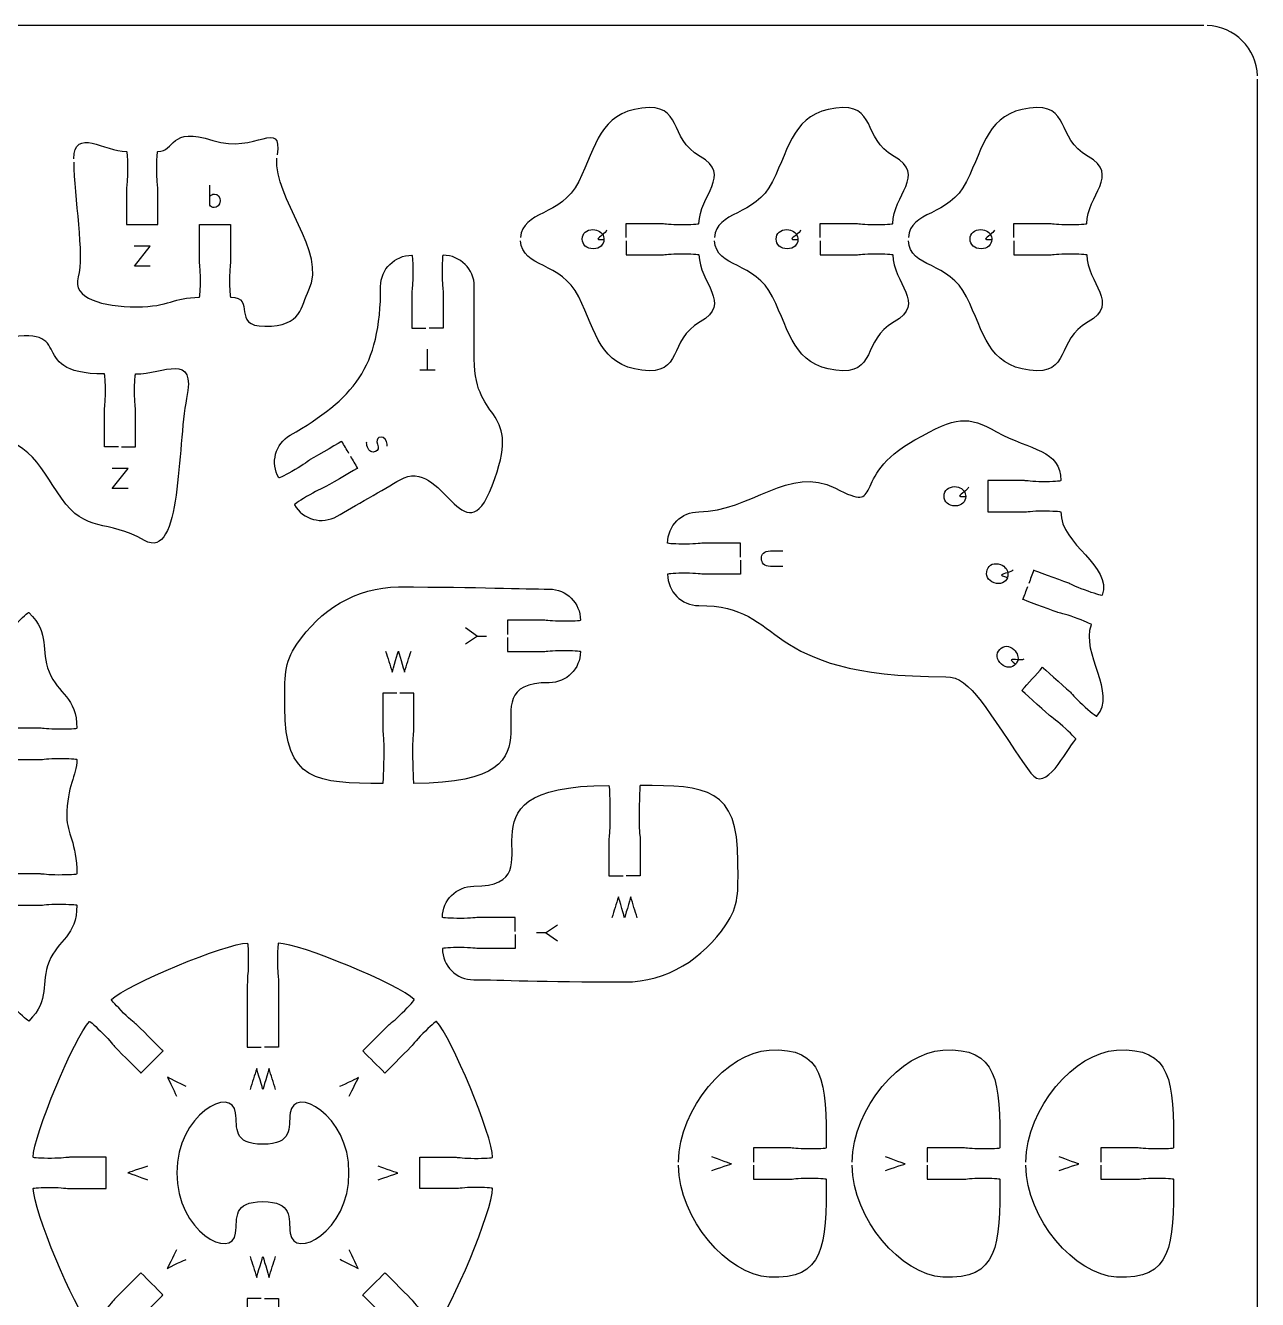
# Model space of a CAD drawing. Extents: x 0 to 300, y 0 to 300.
# Drawn here: x 181.6 to 300, y 177.7 to 300.1 of the extents above; entities that cross this region are included whole.
import ezdxf

# ---------------------------------------------------------------- set-up
doc = ezdxf.new("R2010")
doc.units = 0
doc.header["$MEASUREMENT"] = 0
doc.layers.add('DEFAULT', color=7, linetype='CONTINUOUS')

msp = doc.modelspace()

# ---------------------------------------------------------------- linework, layer by layer
at = {"layer": 'DEFAULT', "color": 1}
for points in [[(294.85, 300.1), (5.15, 300.1)], [(300, 5.25), (300, 294.95)]]:
    msp.add_lwpolyline(points, dxfattribs=at)
at = {"layer": 'DEFAULT', "color": 250}
for points in [[(193.58, 276.98), (192.06, 276.98), (193.58, 278.89), (192.04, 278.89)], [(220.23, 266.97), (220.23, 268.99)], [(220.98, 266.97), (219.48, 266.97)], [(191.45, 255.61), (189.93, 255.61), (191.45, 257.51), (189.92, 257.51)], [(223.88, 242.23), (225.04, 241.42), (225.9, 241.42)], [(225.04, 241.42), (223.88, 240.65)], [(231.56, 212.9), (232.72, 213.68)], [(232.72, 212.1), (231.56, 212.9), (230.7, 212.9)]]:
    msp.add_lwpolyline(points, dxfattribs=at)
at = {"layer": 'DEFAULT', "color": 1}
msp.add_open_spline([(300, 295.25), (299.92, 297.88), (297.78, 300.02), (295.15, 300.1)], degree=3, dxfattribs=at)
for points, knots in [([(239.32, 279.71), (239.32, 280.16), (239.32, 280.61), (239.32, 281.06), (240.49, 281.06), (241.65, 281.06), (242.82, 281.06), (243, 281.06), (243.6, 280.96), (244.57, 280.96), (245.54, 280.96), (246.32, 281.01), (246.32, 281.06), (246.32, 283.75), (249.59, 285.77), (246.44, 287.51), (243.29, 289.25), (244.86, 292.66), (240.83, 292.16), (236.8, 291.66), (236.48, 288.59), (234.76, 285.1), (233.07, 281.68), (229.32, 282.34), (229.18, 279.71)], [0, 0, 0, 0, 3.83, 3.83, 3.83, 13.75, 13.75, 13.75, 14.75, 14.75, 14.75, 15.75, 15.75, 15.75, 16.75, 16.75, 16.75, 17.75, 17.75, 17.75, 18.75, 18.75, 18.75, 19.75, 19.75, 19.75, 19.75]), ([(257.96, 279.71), (257.96, 280.16), (257.96, 280.61), (257.96, 281.06), (259.12, 281.06), (260.29, 281.06), (261.46, 281.06), (261.63, 281.06), (262.24, 280.96), (263.2, 280.96), (264.17, 280.96), (264.95, 281.01), (264.95, 281.06), (264.95, 283.75), (268.23, 285.77), (265.07, 287.51), (261.92, 289.25), (263.5, 292.66), (259.46, 292.16), (255.43, 291.66), (255.11, 288.59), (253.39, 285.1), (251.7, 281.68), (247.95, 282.34), (247.82, 279.71)], [0, 0, 0, 0, 3.83, 3.83, 3.83, 13.75, 13.75, 13.75, 14.75, 14.75, 14.75, 15.75, 15.75, 15.75, 16.75, 16.75, 16.75, 17.75, 17.75, 17.75, 18.75, 18.75, 18.75, 19.75, 19.75, 19.75, 19.75]), ([(276.59, 279.71), (276.59, 280.16), (276.59, 280.61), (276.59, 281.06), (277.76, 281.06), (278.93, 281.06), (280.09, 281.06), (280.27, 281.06), (280.88, 280.96), (281.84, 280.96), (282.81, 280.96), (283.59, 281.01), (283.59, 281.06), (283.59, 283.75), (286.87, 285.77), (283.71, 287.51), (280.56, 289.25), (282.13, 292.66), (278.1, 292.16), (274.07, 291.66), (273.75, 288.59), (272.03, 285.1), (270.34, 281.68), (266.59, 282.34), (266.45, 279.71)], [0, 0, 0, 0, 3.83, 3.83, 3.83, 13.75, 13.75, 13.75, 14.75, 14.75, 14.75, 15.75, 15.75, 15.75, 16.75, 16.75, 16.75, 17.75, 17.75, 17.75, 18.75, 18.75, 18.75, 19.75, 19.75, 19.75, 19.75]), ([(186.23, 287.28), (186.31, 290.35), (189.17, 287.98), (191.31, 287.98), (191.36, 287.98), (191.41, 287.19), (191.41, 286.23), (191.41, 285.26), (191.31, 284.65), (191.31, 284.48), (191.31, 283.31), (191.31, 282.14), (191.31, 280.98), (192.31, 280.98), (193.31, 280.98), (194.31, 280.98), (194.31, 282.14), (194.31, 283.31), (194.31, 284.48), (194.31, 284.65), (194.21, 285.26), (194.21, 286.23), (194.21, 287.19), (194.25, 287.98), (194.31, 287.98), (196.01, 287.98), (195.38, 290.43), (199.61, 289.06), (203.79, 287.71), (206.21, 291.27), (205.8, 287.66)], [0, 0, 0, 0, 1, 1, 1, 2, 2, 2, 3, 3, 3, 12.92, 12.92, 12.92, 21.42, 21.42, 21.42, 31.34, 31.34, 31.34, 32.34, 32.34, 32.34, 33.34, 33.34, 33.34, 34.34, 34.34, 34.34, 35.34, 35.34, 35.34, 35.34]), ([(186.23, 286.98), (186.26, 283.66), (187.27, 277.95), (186.66, 275.93), (186.04, 273.87), (189.03, 273.06), (192.27, 273.06), (195.51, 273.06), (195.75, 273.98), (198.31, 273.98), (198.36, 273.98), (198.41, 274.76), (198.41, 275.73), (198.41, 276.7), (198.31, 277.3), (198.31, 277.48), (198.31, 278.64), (198.31, 279.81), (198.31, 280.98), (199.31, 280.98), (200.31, 280.98), (201.31, 280.98), (201.31, 279.81), (201.31, 278.64), (201.31, 277.48), (201.31, 277.3), (201.21, 276.7), (201.21, 275.73), (201.21, 274.76), (201.25, 273.98), (201.31, 273.98), (203.8, 273.98), (201.31, 271.19), (204.59, 271.19), (208.21, 271.19), (208.04, 273.09), (208.83, 274.68), (210.65, 278.3), (205.42, 283.51), (205.76, 287.36)], [0, 0, 0, 0, 1, 1, 1, 2, 2, 2, 3, 3, 3, 4, 4, 4, 5, 5, 5, 14.92, 14.92, 14.92, 23.43, 23.43, 23.43, 33.35, 33.35, 33.35, 34.35, 34.35, 34.35, 35.35, 35.35, 35.35, 36.35, 36.35, 36.35, 37.35, 37.35, 37.35, 38.35, 38.35, 38.35, 38.35]), ([(239.32, 279.41), (239.32, 278.96), (239.32, 278.51), (239.32, 278.06), (240.49, 278.06), (241.65, 278.06), (242.82, 278.06), (243, 278.06), (243.6, 278.16), (244.57, 278.16), (245.54, 278.16), (246.32, 278.12), (246.32, 278.06), (246.32, 275.37), (249.59, 273.36), (246.44, 271.62), (243.29, 269.87), (244.86, 266.47), (240.83, 266.97), (236.8, 267.47), (236.48, 270.54), (234.76, 274.02), (233.07, 277.45), (229.32, 276.79), (229.18, 279.41)], [0, 0, 0, 0, 3.82, 3.82, 3.82, 13.74, 13.74, 13.74, 14.74, 14.74, 14.74, 15.74, 15.74, 15.74, 16.74, 16.74, 16.74, 17.74, 17.74, 17.74, 18.74, 18.74, 18.74, 19.74, 19.74, 19.74, 19.74]), ([(257.96, 279.41), (257.96, 278.96), (257.96, 278.51), (257.96, 278.06), (259.12, 278.06), (260.29, 278.06), (261.46, 278.06), (261.63, 278.06), (262.24, 278.16), (263.2, 278.16), (264.17, 278.16), (264.95, 278.12), (264.95, 278.06), (264.95, 275.37), (268.23, 273.36), (265.07, 271.62), (261.92, 269.87), (263.5, 266.47), (259.46, 266.97), (255.43, 267.47), (255.11, 270.54), (253.39, 274.02), (251.7, 277.45), (247.95, 276.79), (247.82, 279.41)], [0, 0, 0, 0, 3.82, 3.82, 3.82, 13.74, 13.74, 13.74, 14.74, 14.74, 14.74, 15.74, 15.74, 15.74, 16.74, 16.74, 16.74, 17.74, 17.74, 17.74, 18.74, 18.74, 18.74, 19.74, 19.74, 19.74, 19.74]), ([(276.59, 279.41), (276.59, 278.96), (276.59, 278.51), (276.59, 278.06), (277.76, 278.06), (278.93, 278.06), (280.09, 278.06), (280.27, 278.06), (280.88, 278.16), (281.84, 278.16), (282.81, 278.16), (283.59, 278.12), (283.59, 278.06), (283.59, 275.37), (286.87, 273.36), (283.71, 271.62), (280.56, 269.87), (282.13, 266.47), (278.1, 266.97), (274.07, 267.47), (273.75, 270.54), (272.03, 274.02), (270.34, 277.45), (266.59, 276.79), (266.45, 279.41)], [0, 0, 0, 0, 3.82, 3.82, 3.82, 13.74, 13.74, 13.74, 14.74, 14.74, 14.74, 15.74, 15.74, 15.74, 16.74, 16.74, 16.74, 17.74, 17.74, 17.74, 18.74, 18.74, 18.74, 19.74, 19.74, 19.74, 19.74]), ([(212.68, 258.97), (212.45, 259.35), (212.22, 259.74), (212, 260.13), (212, 260.13), (209.73, 258.82), (208.97, 258.38), (208.82, 258.3), (208.34, 257.9), (207.5, 257.42), (206.67, 256.94), (205.97, 256.58), (205.94, 256.63), (205.11, 258.07), (205.6, 259.9), (207.04, 260.73), (213.1, 264.23), (215.73, 267.12), (215.73, 275.02), (215.73, 276.68), (217.07, 278.02), (218.73, 278.02), (218.78, 278.02), (218.83, 277.24), (218.83, 276.27), (218.83, 275.31), (218.73, 274.7), (218.73, 274.52), (218.73, 273.36), (218.73, 272.19), (218.73, 271.02), (219.18, 271.02), (219.63, 271.02), (220.08, 271.02)], [0, 0, 0, 0, 3.826552, 3.826552, 3.826552, 4.826552, 4.826552, 4.826552, 5.826552, 5.826552, 5.826552, 6.826552, 6.826552, 6.826552, 7.826552, 7.826552, 7.826552, 8.826552, 8.826552, 8.826552, 9.826552, 9.826552, 9.826552, 10.826552, 10.826552, 10.826552, 11.826552, 11.826552, 11.826552, 21.746552, 21.746552, 21.746552, 25.576552, 25.576552, 25.576552, 25.576552]), ([(212.82, 258.71), (213.05, 258.32), (213.28, 257.93), (213.5, 257.54), (213.5, 257.54), (211.23, 256.22), (210.47, 255.79), (210.32, 255.7), (209.74, 255.48), (208.91, 255), (208.07, 254.51), (207.41, 254.08), (207.44, 254.03), (208.27, 252.6), (210.1, 252.11), (211.54, 252.94), (213.06, 253.81), (216.09, 255.56), (217.6, 256.44), (221.73, 258.83), (223.71, 248.76), (226.45, 255.86), (229.46, 263.64), (224.73, 261.64), (224.73, 268.02), (224.73, 270.36), (224.73, 272.69), (224.73, 275.02), (224.73, 276.68), (223.38, 278.02), (221.73, 278.02), (221.67, 278.02), (221.63, 277.24), (221.63, 276.27), (221.63, 275.31), (221.73, 274.7), (221.73, 274.52), (221.73, 273.36), (221.73, 272.19), (221.73, 271.02), (221.28, 271.02), (220.83, 271.02), (220.38, 271.02)], [0, 0, 0, 0, 3.835205, 3.835205, 3.835205, 4.835205, 4.835205, 4.835205, 5.835205, 5.835205, 5.835205, 6.835205, 6.835205, 6.835205, 7.835205, 7.835205, 7.835205, 8.835205, 8.835205, 8.835205, 9.835205, 9.835205, 9.835205, 10.835205, 10.835205, 10.835205, 30.685205, 30.685205, 30.685205, 31.685205, 31.685205, 31.685205, 32.685205, 32.685205, 32.685205, 33.685205, 33.685205, 33.685205, 43.605205, 43.605205, 43.605205, 47.425205, 47.425205, 47.425205, 47.425205]), ([(190.53, 259.6), (190.08, 259.6), (189.63, 259.6), (189.18, 259.6), (189.18, 260.77), (189.18, 261.94), (189.18, 263.11), (189.18, 263.28), (189.28, 263.89), (189.28, 264.86), (189.28, 265.82), (189.24, 266.61), (189.18, 266.61), (180.96, 266.61), (187.4, 271.95), (178.19, 269.75), (173.07, 268.53), (170.45, 270.91), (170.45, 266.61), (170.45, 266.55), (171.23, 266.5), (172.19, 266.5), (173.16, 266.5), (173.77, 266.61), (173.94, 266.61), (175.11, 266.61), (176.28, 266.61), (177.44, 266.61), (177.44, 266.16), (177.44, 265.71), (177.44, 265.25)], [0, 0, 0, 0, 3.83, 3.83, 3.83, 13.76, 13.76, 13.76, 14.76, 14.76, 14.76, 15.76, 15.76, 15.76, 16.76, 16.76, 16.76, 17.76, 17.76, 17.76, 18.76, 18.76, 18.76, 19.76, 19.76, 19.76, 29.68, 29.68, 29.68, 33.51, 33.51, 33.51, 33.51]), ([(190.83, 259.6), (191.28, 259.6), (191.73, 259.6), (192.18, 259.6), (192.18, 260.77), (192.18, 261.94), (192.18, 263.1), (192.18, 263.28), (192.08, 263.89), (192.08, 264.86), (192.08, 265.82), (192.13, 266.61), (192.18, 266.61), (194.86, 266.61), (198.02, 268.79), (197.08, 264.25), (196.15, 259.7), (196.65, 248.56), (193.04, 250.61), (189.42, 252.67), (187.36, 251.3), (185.05, 254.66), (182.75, 258.02), (181.57, 261.07), (176.53, 260.41), (171.48, 259.76), (170.45, 260.7), (170.45, 263.6), (170.45, 263.66), (171.23, 263.71), (172.19, 263.71), (173.16, 263.71), (173.77, 263.6), (173.94, 263.6), (175.11, 263.6), (176.28, 263.6), (177.44, 263.6), (177.44, 264.05), (177.44, 264.5), (177.44, 264.96)], [0, 0, 0, 0, 3.82, 3.82, 3.82, 13.74, 13.74, 13.74, 14.74, 14.74, 14.74, 15.74, 15.74, 15.74, 16.74, 16.74, 16.74, 17.74, 17.74, 17.74, 18.74, 18.74, 18.74, 19.74, 19.74, 19.74, 20.74, 20.74, 20.74, 21.74, 21.74, 21.74, 22.74, 22.74, 22.74, 32.66, 32.66, 32.66, 36.49, 36.49, 36.49, 36.49]), ([(250.31, 249.01), (250.31, 249.46), (250.31, 249.91), (250.31, 250.36), (249.15, 250.36), (247.98, 250.36), (246.81, 250.36), (246.64, 250.36), (246.03, 250.26), (245.06, 250.26), (244.1, 250.26), (243.31, 250.3), (243.31, 250.36), (243.31, 252.02), (244.65, 253.36), (246.31, 253.36), (251.22, 253.36), (255.05, 257.92), (259.44, 255.63), (264.33, 253.08), (260.62, 256.65), (267.06, 260.27), (271.14, 262.57), (272.1, 262.6), (274.92, 261.05), (278.22, 259.24), (281.09, 259.36), (281.09, 256.36), (281.09, 256.3), (280.31, 256.25), (279.34, 256.25), (278.37, 256.25), (277.76, 256.36), (277.59, 256.36), (276.42, 256.36), (275.26, 256.36), (274.09, 256.36), (274.09, 255.36), (274.09, 254.36), (274.09, 253.35), (275.26, 253.35), (276.42, 253.35), (277.59, 253.35), (277.76, 253.35), (278.37, 253.46), (279.34, 253.46), (280.31, 253.46), (281.09, 253.41), (281.09, 253.35), (281.09, 250.19), (286.09, 248.16), (285.06, 245.34), (285.04, 245.29), (284.29, 245.52), (283.38, 245.85), (282.48, 246.18), (281.94, 246.48), (281.77, 246.54), (280.95, 246.84), (278.48, 247.74), (278.48, 247.74), (278.33, 247.32), (278.17, 246.9), (278.02, 246.48)], [0, 0, 0, 0, 3.82, 3.82, 3.82, 13.74, 13.74, 13.74, 14.74, 14.74, 14.74, 15.74, 15.74, 15.74, 16.74, 16.74, 16.74, 17.74, 17.74, 17.74, 18.74, 18.74, 18.74, 19.74, 19.74, 19.74, 20.74, 20.74, 20.74, 21.74, 21.74, 21.74, 22.74, 22.74, 22.74, 32.66, 32.66, 32.66, 41.17, 41.17, 41.17, 51.09, 51.09, 51.09, 52.09, 52.09, 52.09, 53.09, 53.09, 53.09, 54.09, 54.09, 54.09, 55.09, 55.09, 55.09, 56.09, 56.09, 56.09, 57.09, 57.09, 57.09, 60.911544, 60.911544, 60.911544, 60.911544]), ([(143.42, 253.32), (143.87, 253.32), (144.32, 253.32), (144.77, 253.32), (144.77, 254.49), (144.77, 255.65), (144.77, 256.82), (144.77, 256.99), (144.67, 257.6), (144.67, 258.57), (144.67, 259.54), (144.71, 260.32), (144.77, 260.32), (146.39, 260.32), (147.23, 259.36), (150.27, 259.36), (151.89, 259.36), (152.73, 260.32), (155.77, 260.32), (155.82, 260.32), (155.87, 259.54), (155.87, 258.57), (155.87, 257.6), (155.77, 256.99), (155.77, 256.82), (155.77, 255.65), (155.77, 254.49), (155.77, 253.32), (156.77, 253.32), (157.77, 253.32), (158.77, 253.32), (158.77, 254.49), (158.77, 255.65), (158.77, 256.82), (158.77, 256.99), (158.67, 257.6), (158.67, 258.57), (158.67, 259.54), (158.71, 260.32), (158.77, 260.32), (161.77, 260.32), (162.04, 258.54), (164.18, 257.66), (166.33, 256.77), (167.78, 257.83), (169.9, 255.71), (169.93, 255.67), (169.42, 255.08), (168.73, 254.4), (168.05, 253.72), (167.55, 253.36), (167.42, 253.24), (166.8, 252.62), (164.95, 250.76), (164.95, 250.76), (165.65, 250.05), (166.36, 249.35), (167.07, 248.64), (167.89, 249.46), (168.72, 250.29), (169.54, 251.11), (169.67, 251.24), (170.03, 251.74), (170.71, 252.42), (171.4, 253.11), (171.98, 253.63), (172.02, 253.59), (173.16, 252.44), (173.08, 251.17), (175.23, 249.02), (176.37, 247.87), (177.65, 247.96), (179.8, 245.81), (179.84, 245.77), (179.32, 245.19), (178.63, 244.5), (177.95, 243.82), (177.45, 243.46), (177.33, 243.33), (176.7, 242.72), (174.85, 240.86), (174.85, 240.86), (175.56, 240.15), (176.26, 239.44), (176.97, 238.74), (177.79, 239.56), (178.62, 240.39), (179.45, 241.21), (179.57, 241.34), (179.93, 241.84), (180.61, 242.52), (181.29, 243.2), (181.88, 243.73), (181.92, 243.69), (184.04, 241.57), (182.98, 240.12), (183.87, 237.97), (184.75, 235.83), (186.53, 235.56), (186.53, 232.56), (186.53, 232.5), (185.75, 232.46), (184.78, 232.46), (183.81, 232.46), (183.2, 232.56), (183.03, 232.56), (181.86, 232.56), (180.7, 232.56), (179.53, 232.56), (179.53, 231.56), (179.53, 230.56), (179.53, 229.56), (180.7, 229.56), (181.86, 229.56), (183.03, 229.56), (183.2, 229.56), (183.81, 229.66), (184.78, 229.66), (185.75, 229.66), (186.53, 229.61), (186.53, 229.56), (186.53, 227.94), (185.57, 227.1), (185.57, 224.06), (185.57, 222.44), (186.53, 221.6), (186.53, 218.56), (186.53, 218.5), (185.75, 218.46), (184.78, 218.46), (183.81, 218.46), (183.2, 218.56), (183.03, 218.56), (181.86, 218.56), (180.7, 218.56), (179.53, 218.56), (179.53, 217.56), (179.53, 216.56), (179.53, 215.56), (180.7, 215.56), (181.86, 215.56), (183.03, 215.56), (183.2, 215.56), (183.81, 215.66), (184.78, 215.66), (185.75, 215.66), (186.53, 215.61), (186.53, 215.56), (186.53, 212.56), (184.75, 212.29), (183.87, 210.14), (182.98, 208), (184.04, 206.55), (181.92, 204.43), (181.88, 204.39), (181.29, 204.91), (180.61, 205.6), (179.93, 206.28), (179.57, 206.78), (179.45, 206.91), (178.82, 207.52), (176.97, 209.38), (176.97, 209.38), (176.65, 209.06), (176.33, 208.74), (176.02, 208.43)], [0, 0, 0, 0, 3.82, 3.82, 3.82, 13.74, 13.74, 13.74, 14.74, 14.74, 14.74, 15.74, 15.74, 15.74, 16.74, 16.74, 16.74, 17.74, 17.74, 17.74, 18.74, 18.74, 18.74, 19.74, 19.74, 19.74, 29.66, 29.66, 29.66, 38.16, 38.16, 38.16, 48.08, 48.08, 48.08, 49.08, 49.08, 49.08, 50.08, 50.08, 50.08, 51.08, 51.08, 51.08, 52.08, 52.08, 52.08, 53.08, 53.08, 53.08, 54.08, 54.08, 54.08, 55.08, 55.08, 55.08, 63.586498, 63.586498, 63.586498, 73.500135, 73.500135, 73.500135, 74.500135, 74.500135, 74.500135, 75.500135, 75.500135, 75.500135, 76.500135, 76.500135, 76.500135, 77.500135, 77.500135, 77.500135, 78.500135, 78.500135, 78.500135, 79.500135, 79.500135, 79.500135, 80.500135, 80.500135, 80.500135, 88.999558, 88.999558, 88.999558, 98.927337, 98.927337, 98.927337, 99.927337, 99.927337, 99.927337, 100.927337, 100.927337, 100.927337, 101.927337, 101.927337, 101.927337, 102.927337, 102.927337, 102.927337, 103.927337, 103.927337, 103.927337, 104.927337, 104.927337, 104.927337, 114.847337, 114.847337, 114.847337, 123.347337, 123.347337, 123.347337, 133.267337, 133.267337, 133.267337, 134.267337, 134.267337, 134.267337, 135.267337, 135.267337, 135.267337, 136.267337, 136.267337, 136.267337, 137.267337, 137.267337, 137.267337, 138.267337, 138.267337, 138.267337, 139.267337, 139.267337, 139.267337, 149.187337, 149.187337, 149.187337, 157.697337, 157.697337, 157.697337, 167.617337, 167.617337, 167.617337, 168.617337, 168.617337, 168.617337, 169.617337, 169.617337, 169.617337, 170.617337, 170.617337, 170.617337, 171.617337, 171.617337, 171.617337, 172.617337, 172.617337, 172.617337, 173.617337, 173.617337, 173.617337, 174.617337, 174.617337, 174.617337, 178.435714, 178.435714, 178.435714, 178.435714]), ([(250.31, 248.71), (250.31, 248.26), (250.31, 247.81), (250.31, 247.36), (249.15, 247.36), (247.98, 247.36), (246.81, 247.36), (246.64, 247.36), (246.03, 247.46), (245.06, 247.46), (244.1, 247.46), (243.31, 247.41), (243.31, 247.36), (243.31, 245.7), (244.65, 244.36), (246.31, 244.36), (254.91, 244.36), (251.7, 237.51), (270.05, 237.51), (272.52, 237.51), (273.86, 234.35), (278.21, 228.26), (279.66, 226.24), (281.53, 230.39), (282.54, 231.5), (282.57, 231.54), (282.02, 232.1), (281.3, 232.75), (280.59, 233.39), (280.07, 233.73), (279.94, 233.85), (279.29, 234.43), (277.34, 236.19), (277.34, 236.19), (278.01, 236.93), (278.68, 237.67), (279.35, 238.42), (279.35, 238.42), (281.3, 236.66), (281.95, 236.08), (282.08, 235.96), (282.46, 235.48), (283.18, 234.83), (283.9, 234.18), (284.51, 233.69), (284.55, 233.73), (286.56, 235.96), (283, 239.71), (284.03, 242.52), (284.05, 242.57), (283.33, 242.88), (282.42, 243.22), (281.51, 243.55), (280.91, 243.66), (280.74, 243.72), (279.92, 244.02), (277.46, 244.93), (277.46, 244.93), (277.61, 245.35), (277.76, 245.77), (277.92, 246.19)], [0, 0, 0, 0, 3.83, 3.83, 3.83, 13.75, 13.75, 13.75, 14.75, 14.75, 14.75, 15.75, 15.75, 15.75, 16.75, 16.75, 16.75, 17.75, 17.75, 17.75, 18.75, 18.75, 18.75, 19.75, 19.75, 19.75, 20.75, 20.75, 20.75, 21.75, 21.75, 21.75, 22.75, 22.75, 22.75, 31.260723, 31.260723, 31.260723, 32.260723, 32.260723, 32.260723, 33.260723, 33.260723, 33.260723, 34.260723, 34.260723, 34.260723, 35.260723, 35.260723, 35.260723, 36.260723, 36.260723, 36.260723, 37.260723, 37.260723, 37.260723, 38.260723, 38.260723, 38.260723, 42.082267, 42.082267, 42.082267, 42.082267]), ([(217.28, 235.93), (216.83, 235.93), (216.38, 235.93), (215.93, 235.93), (215.93, 234.77), (215.93, 233.6), (215.93, 232.43), (215.93, 232.26), (216.03, 231.65), (216.03, 230.68), (216.03, 229.72), (215.98, 227.26), (215.93, 227.26), (209.57, 227.26), (206.52, 227.46), (206.52, 234.56), (206.52, 237.56), (206.4, 238.76), (207.69, 240.65), (209.88, 243.88), (213.31, 246.14), (217.44, 246.14), (225.44, 246.14), (229.34, 245.94), (231.93, 245.94), (233.59, 245.94), (234.93, 244.6), (234.93, 242.94), (234.93, 242.88), (234.15, 242.84), (233.18, 242.84), (232.21, 242.84), (231.6, 242.94), (231.43, 242.94), (230.26, 242.94), (229.1, 242.94), (227.93, 242.94), (227.93, 242.49), (227.93, 242.03), (227.93, 241.58)], [0, 0, 0, 0, 3.83, 3.83, 3.83, 13.75, 13.75, 13.75, 14.75, 14.75, 14.75, 15.75, 15.75, 15.75, 16.75, 16.75, 16.75, 17.75, 17.75, 17.75, 18.75, 18.75, 18.75, 19.75, 19.75, 19.75, 20.75, 20.75, 20.75, 21.75, 21.75, 21.75, 22.75, 22.75, 22.75, 32.67, 32.67, 32.67, 36.5, 36.5, 36.5, 36.5]), ([(227.93, 241.28), (227.93, 240.84), (227.93, 240.39), (227.93, 239.94), (229.1, 239.94), (230.26, 239.94), (231.43, 239.94), (231.6, 239.94), (232.21, 240.04), (233.18, 240.04), (234.15, 240.04), (234.93, 239.99), (234.93, 239.94), (234.93, 238.28), (233.59, 236.94), (231.93, 236.94), (223.08, 236.94), (235.28, 227.26), (218.93, 227.26), (218.87, 227.34), (218.83, 229.73), (218.83, 230.68), (218.83, 231.65), (218.93, 232.26), (218.93, 232.43), (218.93, 233.6), (218.93, 234.77), (218.93, 235.93), (218.48, 235.93), (218.03, 235.93), (217.58, 235.93)], [0, 0, 0, 0, 3.82, 3.82, 3.82, 13.74, 13.74, 13.74, 14.74, 14.74, 14.74, 15.74, 15.74, 15.74, 16.74, 16.74, 16.74, 17.74, 17.74, 17.74, 18.74, 18.74, 18.74, 19.74, 19.74, 19.74, 29.66, 29.66, 29.66, 33.48, 33.48, 33.48, 33.48]), ([(228.67, 213.03), (228.67, 213.49), (228.67, 213.94), (228.67, 214.39), (227.5, 214.39), (226.33, 214.39), (225.17, 214.39), (225, 214.39), (224.39, 214.29), (223.42, 214.29), (222.45, 214.29), (221.67, 214.33), (221.67, 214.39), (221.67, 216.04), (223.01, 217.38), (224.67, 217.38), (233.52, 217.38), (221.32, 227.06), (237.67, 227.06), (237.73, 226.99), (237.77, 224.59), (237.77, 223.64), (237.77, 222.67), (237.67, 222.07), (237.67, 221.89), (237.67, 220.72), (237.67, 219.56), (237.67, 218.39), (238.12, 218.39), (238.57, 218.39), (239.02, 218.39)], [0, 0, 0, 0, 3.83, 3.83, 3.83, 13.75, 13.75, 13.75, 14.75, 14.75, 14.75, 15.75, 15.75, 15.75, 16.75, 16.75, 16.75, 17.75, 17.75, 17.75, 18.75, 18.75, 18.75, 19.75, 19.75, 19.75, 29.67, 29.67, 29.67, 33.49, 33.49, 33.49, 33.49]), ([(228.67, 212.73), (228.67, 212.29), (228.67, 211.84), (228.67, 211.39), (227.5, 211.39), (226.33, 211.39), (225.17, 211.39), (225, 211.39), (224.39, 211.49), (223.42, 211.49), (222.45, 211.49), (221.67, 211.44), (221.67, 211.39), (221.67, 209.73), (223.01, 208.39), (224.67, 208.39), (227.26, 208.39), (231.15, 208.18), (239.16, 208.18), (243.29, 208.18), (246.72, 210.45), (248.91, 213.67), (250.19, 215.56), (250.07, 216.76), (250.07, 219.77), (250.07, 226.86), (247.03, 227.06), (240.67, 227.06), (240.62, 227.06), (240.57, 224.61), (240.57, 223.64), (240.57, 222.67), (240.67, 222.07), (240.67, 221.89), (240.67, 220.72), (240.67, 219.56), (240.67, 218.39), (240.22, 218.39), (239.77, 218.39), (239.32, 218.39)], [0, 0, 0, 0, 3.82, 3.82, 3.82, 13.74, 13.74, 13.74, 14.74, 14.74, 14.74, 15.74, 15.74, 15.74, 16.74, 16.74, 16.74, 17.74, 17.74, 17.74, 18.74, 18.74, 18.74, 19.74, 19.74, 19.74, 20.74, 20.74, 20.74, 21.74, 21.74, 21.74, 22.74, 22.74, 22.74, 32.66, 32.66, 32.66, 36.49, 36.49, 36.49, 36.49]), ([(204.26, 177.75), (203.81, 177.75), (203.36, 177.75), (202.91, 177.75), (202.91, 175.58), (202.91, 173.42), (202.91, 171.25), (202.91, 171.08), (203.01, 170.47), (203.01, 169.5), (203.01, 168.53), (202.97, 167.75), (202.92, 167.75), (200.92, 167.75), (191.28, 171.74), (189.86, 173.16), (189.82, 173.2), (190.35, 173.78), (191.03, 174.46), (191.72, 175.15), (192.21, 175.51), (192.34, 175.63), (192.96, 176.25), (194.81, 178.11), (194.81, 178.11), (194.11, 178.81), (193.4, 179.52), (192.69, 180.23), (192.69, 180.23), (190.84, 178.37), (190.22, 177.76), (190.09, 177.63), (189.73, 177.13), (189.05, 176.45), (188.37, 175.76), (187.78, 175.24), (187.74, 175.28), (186.33, 176.69), (182.34, 186.33), (182.34, 188.33), (182.34, 188.39), (183.12, 188.43), (184.08, 188.43), (185.05, 188.43), (185.66, 188.33), (185.84, 188.33), (186.71, 188.33), (189.34, 188.33), (189.34, 188.33), (189.34, 189.33), (189.34, 190.33), (189.34, 191.33), (189.34, 191.33), (186.71, 191.33), (185.84, 191.33), (185.66, 191.33), (185.05, 191.23), (184.09, 191.23), (183.12, 191.23), (182.33, 191.27), (182.33, 191.33), (182.33, 193.33), (186.33, 202.97), (187.74, 204.38), (187.78, 204.42), (188.37, 203.9), (189.05, 203.21), (189.74, 202.53), (190.09, 202.03), (190.22, 201.91), (190.84, 201.28), (192.69, 199.43), (192.69, 199.43), (193.4, 200.14), (194.11, 200.84), (194.82, 201.55), (194.82, 201.55), (192.96, 203.41), (192.34, 204.03), (192.21, 204.15), (191.72, 204.51), (191.03, 205.19), (190.35, 205.88), (189.82, 206.46), (189.86, 206.5), (191.28, 207.92), (200.92, 211.91), (202.92, 211.91), (202.97, 211.91), (203.01, 211.13), (203.01, 210.16), (203.01, 209.19), (202.92, 208.58), (202.92, 208.41), (202.91, 207.53), (202.91, 201.9), (202.91, 201.9), (203.36, 201.9), (203.81, 201.9), (204.26, 201.9)], [0, 0, 0, 0, 3.83, 3.83, 3.83, 22.25, 22.25, 22.25, 23.25, 23.25, 23.25, 24.25, 24.25, 24.25, 25.25, 25.25, 25.25, 26.25, 26.25, 26.25, 27.25, 27.25, 27.25, 28.25, 28.25, 28.25, 36.742355, 36.742355, 36.742355, 37.742355, 37.742355, 37.742355, 38.742355, 38.742355, 38.742355, 39.742355, 39.742355, 39.742355, 40.742355, 40.742355, 40.742355, 41.742355, 41.742355, 41.742355, 42.742355, 42.742355, 42.742355, 43.742355, 43.742355, 43.742355, 52.252355, 52.252355, 52.252355, 53.252355, 53.252355, 53.252355, 54.252355, 54.252355, 54.252355, 55.252355, 55.252355, 55.252355, 56.252355, 56.252355, 56.252355, 57.252355, 57.252355, 57.252355, 58.252355, 58.252355, 58.252355, 59.252355, 59.252355, 59.252355, 67.758853, 67.758853, 67.758853, 68.758853, 68.758853, 68.758853, 69.758853, 69.758853, 69.758853, 70.758853, 70.758853, 70.758853, 71.758853, 71.758853, 71.758853, 72.758853, 72.758853, 72.758853, 73.758853, 73.758853, 73.758853, 74.758853, 74.758853, 74.758853, 78.588853, 78.588853, 78.588853, 78.588853]), ([(204.56, 177.75), (205.01, 177.75), (205.46, 177.75), (205.91, 177.75), (205.91, 175.59), (205.91, 173.42), (205.91, 171.25), (205.91, 171.08), (205.82, 170.47), (205.81, 169.5), (205.81, 168.54), (205.86, 167.75), (205.91, 167.75), (207.91, 167.75), (217.55, 171.74), (218.96, 173.16), (219, 173.2), (218.48, 173.78), (217.8, 174.47), (217.12, 175.15), (216.61, 175.51), (216.49, 175.63), (215.87, 176.25), (214.01, 178.11), (214.01, 178.11), (214.72, 178.82), (215.43, 179.52), (216.14, 180.23), (216.14, 180.23), (217.99, 178.37), (218.61, 177.75), (218.73, 177.63), (219.09, 177.13), (219.78, 176.45), (220.46, 175.76), (221.05, 175.24), (221.08, 175.28), (222.5, 176.69), (226.49, 186.33), (226.49, 188.33), (226.49, 188.39), (225.71, 188.43), (224.74, 188.43), (223.78, 188.43), (223.17, 188.33), (222.99, 188.33), (221.82, 188.33), (220.66, 188.33), (219.49, 188.33), (219.49, 189.33), (219.49, 190.33), (219.49, 191.33), (219.49, 191.33), (222.11, 191.33), (222.99, 191.33), (223.17, 191.33), (223.77, 191.23), (224.74, 191.23), (225.71, 191.23), (226.49, 191.27), (226.49, 191.33), (226.49, 193.33), (222.5, 202.97), (221.09, 204.38), (221.05, 204.42), (220.46, 203.9), (219.78, 203.22), (219.09, 202.53), (218.73, 202.03), (218.61, 201.91), (217.99, 201.29), (216.14, 199.43), (216.14, 199.43), (215.43, 200.14), (214.72, 200.84), (214.01, 201.55), (214.01, 201.55), (215.87, 203.41), (216.49, 204.03), (216.61, 204.15), (217.12, 204.51), (217.8, 205.2), (218.48, 205.88), (219, 206.46), (218.96, 206.5), (217.55, 207.92), (207.91, 211.9), (205.91, 211.9), (205.86, 211.9), (205.81, 211.13), (205.81, 210.16), (205.81, 209.19), (205.91, 208.58), (205.91, 208.41), (205.91, 207.53), (205.91, 201.9), (205.91, 201.9), (205.46, 201.9), (205.01, 201.9), (204.56, 201.9)], [0, 0, 0, 0, 3.83, 3.83, 3.83, 22.26, 22.26, 22.26, 23.26, 23.26, 23.26, 24.26, 24.26, 24.26, 25.26, 25.26, 25.26, 26.26, 26.26, 26.26, 27.26, 27.26, 27.26, 28.26, 28.26, 28.26, 36.766498, 36.766498, 36.766498, 37.766498, 37.766498, 37.766498, 38.766498, 38.766498, 38.766498, 39.766498, 39.766498, 39.766498, 40.766498, 40.766498, 40.766498, 41.766498, 41.766498, 41.766498, 42.766498, 42.766498, 42.766498, 52.696498, 52.696498, 52.696498, 61.196503, 61.196503, 61.196503, 62.196503, 62.196503, 62.196503, 63.196503, 63.196503, 63.196503, 64.196503, 64.196503, 64.196503, 65.196503, 65.196503, 65.196503, 66.196503, 66.196503, 66.196503, 67.196503, 67.196503, 67.196503, 68.196503, 68.196503, 68.196503, 76.703001, 76.703001, 76.703001, 77.703001, 77.703001, 77.703001, 78.703001, 78.703001, 78.703001, 79.703001, 79.703001, 79.703001, 80.703001, 80.703001, 80.703001, 81.703001, 81.703001, 81.703001, 82.703001, 82.703001, 82.703001, 83.703001, 83.703001, 83.703001, 87.533001, 87.533001, 87.533001, 87.533001]), ([(244.35, 190.87), (244.43, 196.1), (249.04, 201.4), (253.06, 201.63), (258.4, 201.94), (258.55, 198.59), (258.55, 192.23), (258.55, 192.17), (257.77, 192.13), (256.8, 192.13), (255.83, 192.13), (255.23, 192.23), (255.05, 192.23), (253.88, 192.23), (252.72, 192.23), (251.55, 192.23), (251.55, 191.78), (251.55, 191.32), (251.55, 190.87)], [0, 0, 0, 0, 1, 1, 1, 2, 2, 2, 3, 3, 3, 4, 4, 4, 13.92, 13.92, 13.92, 17.75, 17.75, 17.75, 17.75]), ([(261.04, 190.87), (261.13, 196.1), (265.74, 201.4), (269.76, 201.63), (275.09, 201.94), (275.25, 198.59), (275.25, 192.23), (275.25, 192.17), (274.46, 192.13), (273.5, 192.13), (272.53, 192.13), (271.92, 192.23), (271.75, 192.23), (270.58, 192.23), (269.41, 192.23), (268.25, 192.23), (268.25, 191.78), (268.25, 191.32), (268.25, 190.87)], [0, 0, 0, 0, 1, 1, 1, 2, 2, 2, 3, 3, 3, 4, 4, 4, 13.92, 13.92, 13.92, 17.75, 17.75, 17.75, 17.75]), ([(277.74, 190.87), (277.82, 196.1), (282.43, 201.4), (286.45, 201.63), (291.79, 201.94), (291.94, 198.59), (291.94, 192.23), (291.94, 192.17), (291.16, 192.13), (290.19, 192.13), (289.22, 192.13), (288.62, 192.23), (288.44, 192.23), (287.27, 192.23), (286.11, 192.23), (284.94, 192.23), (284.94, 191.78), (284.94, 191.32), (284.94, 190.87)], [0, 0, 0, 0, 1, 1, 1, 2, 2, 2, 3, 3, 3, 4, 4, 4, 13.92, 13.92, 13.92, 17.75, 17.75, 17.75, 17.75]), ([(207.04, 184.05), (206.87, 185.51), (207.31, 187.07), (204.41, 187.07), (201.51, 187.07), (201.96, 185.51), (201.79, 184.05), (201.48, 181.39), (196.1, 184.18), (196.15, 189.83), (196.1, 195.48), (201.48, 198.27), (201.79, 195.6), (201.96, 194.14), (201.51, 192.59), (204.41, 192.59), (207.31, 192.59), (206.87, 194.14), (207.04, 195.6), (207.35, 198.27), (212.73, 195.48), (212.68, 189.83), (212.73, 184.18), (207.35, 181.39), (207.04, 184.05)], [1, 1, 1, 1, 2, 2, 2, 3, 3, 3, 4, 4, 4, 5, 5, 5, 6, 6, 6, 7, 7, 7, 8, 8, 8, 9, 9, 9, 9]), ([(251.55, 190.57), (251.55, 190.13), (251.55, 189.68), (251.55, 189.23), (252.72, 189.23), (253.88, 189.23), (255.05, 189.23), (255.23, 189.23), (255.83, 189.33), (256.8, 189.33), (257.77, 189.33), (258.55, 189.28), (258.55, 189.23), (258.55, 182.87), (258.4, 179.51), (253.06, 179.82), (249.04, 180.05), (244.43, 185.36), (244.35, 190.57)], [0, 0, 0, 0, 3.82, 3.82, 3.82, 13.74, 13.74, 13.74, 14.74, 14.74, 14.74, 15.74, 15.74, 15.74, 16.74, 16.74, 16.74, 17.74, 17.74, 17.74, 17.74]), ([(268.25, 190.57), (268.25, 190.13), (268.25, 189.68), (268.25, 189.23), (269.41, 189.23), (270.58, 189.23), (271.75, 189.23), (271.92, 189.23), (272.53, 189.33), (273.5, 189.33), (274.46, 189.33), (275.25, 189.28), (275.25, 189.23), (275.25, 182.87), (275.09, 179.51), (269.76, 179.82), (265.74, 180.05), (261.13, 185.36), (261.04, 190.57)], [0, 0, 0, 0, 3.82, 3.82, 3.82, 13.74, 13.74, 13.74, 14.74, 14.74, 14.74, 15.74, 15.74, 15.74, 16.74, 16.74, 16.74, 17.74, 17.74, 17.74, 17.74]), ([(284.94, 190.57), (284.94, 190.13), (284.94, 189.68), (284.94, 189.23), (286.11, 189.23), (287.27, 189.23), (288.44, 189.23), (288.62, 189.23), (289.22, 189.33), (290.19, 189.33), (291.16, 189.33), (291.94, 189.28), (291.94, 189.23), (291.94, 182.87), (291.79, 179.51), (286.45, 179.82), (282.43, 180.05), (277.82, 185.36), (277.74, 190.57)], [0, 0, 0, 0, 3.82, 3.82, 3.82, 13.74, 13.74, 13.74, 14.74, 14.74, 14.74, 15.74, 15.74, 15.74, 16.74, 16.74, 16.74, 17.74, 17.74, 17.74, 17.74])]:
    msp.add_open_spline(points, degree=3, knots=knots, dxfattribs=at)
at = {"layer": 'DEFAULT', "color": 250}
for points, knots in [([(199.31, 283.67), (199.4, 283.8), (199.55, 283.89), (199.76, 283.89), (200.08, 283.89), (200.3, 283.64), (200.3, 283.26), (200.3, 282.82), (200.01, 282.6), (199.72, 282.6), (199.54, 282.6), (199.41, 282.67), (199.31, 282.84), (199.32, 282.93), (199.31, 284.77), (199.31, 284.77)], [0, 0, 0, 0, 1.003, 1.003, 1.003, 2.006, 2.006, 2.006, 3.009, 3.009, 3.009, 4.012, 4.012, 4.012, 5.015, 5.015, 5.015, 5.015]), ([(237.45, 280.43), (237.38, 280.15), (236.68, 279.8), (236.59, 279.56), (236.58, 279.52), (237.19, 279.57), (237.19, 279.53), (237.17, 279.05), (236.82, 278.64), (236.17, 278.64), (235.52, 278.64), (235.1, 279.03), (235.1, 279.58), (235.1, 280.13), (235.53, 280.49), (236.13, 280.49), (236.64, 280.49), (237.02, 280.17), (237.1, 279.94), (237.18, 279.71), (237.19, 279.56), (237.19, 279.56)], [0, 0, 0, 0, 1, 1, 1, 2, 2, 2, 3, 3, 3, 4, 4, 4, 5, 5, 5, 6, 6, 6, 7, 7, 7, 7]), ([(256.09, 280.43), (256.02, 280.15), (255.31, 279.8), (255.23, 279.56), (255.22, 279.52), (255.83, 279.57), (255.83, 279.53), (255.81, 279.05), (255.45, 278.64), (254.8, 278.64), (254.16, 278.64), (253.74, 279.03), (253.74, 279.58), (253.74, 280.13), (254.17, 280.49), (254.76, 280.49), (255.28, 280.49), (255.65, 280.17), (255.74, 279.94), (255.82, 279.71), (255.83, 279.56), (255.83, 279.56)], [0, 0, 0, 0, 1, 1, 1, 2, 2, 2, 3, 3, 3, 4, 4, 4, 5, 5, 5, 6, 6, 6, 7, 7, 7, 7]), ([(274.73, 280.43), (274.65, 280.15), (273.95, 279.8), (273.87, 279.56), (273.85, 279.52), (274.46, 279.57), (274.46, 279.53), (274.44, 279.05), (274.09, 278.64), (273.44, 278.64), (272.79, 278.64), (272.38, 279.03), (272.38, 279.58), (272.38, 280.13), (272.8, 280.49), (273.4, 280.49), (273.92, 280.49), (274.29, 280.17), (274.37, 279.94), (274.46, 279.71), (274.47, 279.56), (274.47, 279.56)], [0, 0, 0, 0, 1, 1, 1, 2, 2, 2, 3, 3, 3, 4, 4, 4, 5, 5, 5, 6, 6, 6, 7, 7, 7, 7]), ([(216.35, 259.66), (216.37, 259.78), (216.36, 259.95), (216.3, 260.12), (216.15, 260.48), (215.84, 260.62), (215.57, 260.51), (215.37, 260.43), (215.32, 260.14), (215.43, 259.88), (215.58, 259.48), (215.47, 259.25), (215.22, 259.15), (214.92, 259.03), (214.62, 259.18), (214.46, 259.58), (214.39, 259.77), (214.37, 259.96), (214.39, 260.1)], [0, 0, 0, 0, 1, 1, 1, 2, 2, 2, 3, 3, 3, 4, 4, 4, 5, 5, 5, 6, 6, 6, 6]), ([(272.22, 255.72), (272.15, 255.45), (271.44, 255.09), (271.36, 254.86), (271.35, 254.81), (271.96, 254.86), (271.96, 254.82), (271.94, 254.34), (271.59, 253.93), (270.94, 253.93), (270.29, 253.93), (269.87, 254.33), (269.87, 254.87), (269.87, 255.42), (270.3, 255.78), (270.89, 255.78), (271.41, 255.78), (271.78, 255.46), (271.87, 255.24), (271.95, 255.01), (271.96, 254.86), (271.96, 254.86)], [0, 0, 0, 0, 1, 1, 1, 2, 2, 2, 3, 3, 3, 4, 4, 4, 5, 5, 5, 6, 6, 6, 7, 7, 7, 7]), ([(254.38, 248.12), (253.99, 248.12), (253.6, 248.12), (253.2, 248.12), (252.58, 248.12), (252.33, 248.44), (252.33, 248.88), (252.33, 249.29), (252.57, 249.61), (253.19, 249.61), (253.59, 249.61), (253.99, 249.61), (254.38, 249.61)], [0, 0, 0, 0, 3.34, 3.34, 3.34, 4.34, 4.34, 4.34, 5.34, 5.34, 5.34, 8.714, 8.714, 8.714, 8.714]), ([(276.51, 247.78), (276.35, 247.55), (275.57, 247.46), (275.41, 247.27), (275.38, 247.23), (275.97, 247.07), (275.96, 247.03), (275.78, 246.59), (275.3, 246.32), (274.69, 246.55), (274.08, 246.77), (273.83, 247.28), (274.02, 247.8), (274.2, 248.31), (274.73, 248.5), (275.29, 248.3), (275.77, 248.12), (276.01, 247.7), (276.01, 247.45), (276.01, 247.21), (275.97, 247.06), (275.97, 247.06)], [0, 0, 0, 0, 1, 1, 1, 2, 2, 2, 3, 3, 3, 4, 4, 4, 5, 5, 5, 6, 6, 6, 7, 7, 7, 7]), ([(216.21, 239.98), (216.42, 239.31), (216.63, 238.64), (216.84, 237.96), (216.91, 238.22), (217.43, 239.98), (217.43, 239.98), (217.43, 239.98), (217.95, 238.22), (218.02, 237.96), (218.23, 238.64), (218.44, 239.31), (218.65, 239.98)], [0, 0, 0, 0, 6.000044, 6.000044, 6.000044, 7.000044, 7.000044, 7.000044, 8.000044, 8.000044, 8.000044, 13.999791, 13.999791, 13.999791, 13.999791]), ([(277.53, 239.19), (277.3, 239.04), (276.54, 239.25), (276.32, 239.13), (276.28, 239.11), (276.76, 238.73), (276.74, 238.71), (276.4, 238.36), (275.87, 238.29), (275.38, 238.73), (274.9, 239.16), (274.86, 239.74), (275.22, 240.14), (275.59, 240.55), (276.15, 240.53), (276.59, 240.13), (276.97, 239.78), (277.04, 239.3), (276.95, 239.07), (276.86, 238.85), (276.76, 238.73), (276.76, 238.73)], [0, 0, 0, 0, 1, 1, 1, 2, 2, 2, 3, 3, 3, 4, 4, 4, 5, 5, 5, 6, 6, 6, 7, 7, 7, 7]), ([(240.39, 214.34), (240.18, 215.01), (239.97, 215.69), (239.76, 216.36), (239.69, 216.11), (239.17, 214.34), (239.17, 214.34), (239.17, 214.34), (238.65, 216.11), (238.58, 216.36), (238.37, 215.69), (238.16, 215.01), (237.95, 214.34)], [0, 0, 0, 0, 6.000044, 6.000044, 6.000044, 7.000044, 7.000044, 7.000044, 8.000044, 8.000044, 8.000044, 13.999791, 13.999791, 13.999791, 13.999791]), ([(205.63, 197.85), (205.42, 198.53), (205.21, 199.2), (205, 199.87), (204.94, 199.62), (204.41, 197.85), (204.41, 197.85), (204.41, 197.85), (203.89, 199.62), (203.82, 199.87), (203.61, 199.2), (203.4, 198.53), (203.19, 197.85)], [0, 0, 0, 0, 6.000044, 6.000044, 6.000044, 7.000044, 7.000044, 7.000044, 8.000044, 8.000044, 8.000044, 13.999791, 13.999791, 13.999791, 13.999791]), ([(197.03, 198.13), (197.03, 198.13), (195.48, 198.89), (195.25, 199.02), (195.38, 198.8), (196.11, 197.21), (196.11, 197.21)], [0, 0, 0, 0, 1.019799, 1.019799, 1.019799, 2.019799, 2.019799, 2.019799, 2.019799]), ([(212.71, 197.21), (212.71, 197.21), (213.47, 198.76), (213.61, 198.99), (213.38, 198.86), (211.79, 198.13), (211.79, 198.13)], [0, 0, 0, 0, 1.019799, 1.019799, 1.019799, 2.019799, 2.019799, 2.019799, 2.019799]), ([(247.57, 190.07), (247.57, 190.07), (249.2, 190.63), (249.45, 190.7), (249.2, 190.77), (247.57, 191.37), (247.57, 191.37)], [0, 0, 0, 0, 1.02, 1.02, 1.02, 2.02, 2.02, 2.02, 2.02]), ([(264.26, 190.07), (264.26, 190.07), (265.89, 190.63), (266.15, 190.7), (265.9, 190.77), (264.26, 191.37), (264.26, 191.37)], [0, 0, 0, 0, 1.02, 1.02, 1.02, 2.02, 2.02, 2.02, 2.02]), ([(280.95, 190.07), (280.95, 190.07), (282.59, 190.63), (282.84, 190.7), (282.59, 190.77), (280.95, 191.37), (280.95, 191.37)], [0, 0, 0, 0, 1.02, 1.02, 1.02, 2.02, 2.02, 2.02, 2.02]), ([(193.32, 190.48), (193.32, 190.48), (191.69, 189.92), (191.43, 189.85), (191.68, 189.78), (193.32, 189.18), (193.32, 189.18)], [0, 0, 0, 0, 1.02, 1.02, 1.02, 2.02, 2.02, 2.02, 2.02]), ([(215.5, 189.18), (215.5, 189.18), (217.14, 189.74), (217.39, 189.81), (217.14, 189.88), (215.5, 190.48), (215.5, 190.48)], [0, 0, 0, 0, 1.02, 1.02, 1.02, 2.02, 2.02, 2.02, 2.02]), ([(196.11, 182.44), (196.11, 182.44), (195.35, 180.89), (195.22, 180.66), (195.45, 180.8), (197.03, 181.52), (197.03, 181.52)], [0, 0, 0, 0, 1.019799, 1.019799, 1.019799, 2.019799, 2.019799, 2.019799, 2.019799]), ([(211.8, 181.53), (211.8, 181.53), (213.35, 180.77), (213.58, 180.64), (213.45, 180.86), (212.72, 182.45), (212.72, 182.45)], [0, 0, 0, 0, 1.019799, 1.019799, 1.019799, 2.019799, 2.019799, 2.019799, 2.019799]), ([(203.19, 181.81), (203.4, 181.13), (203.61, 180.46), (203.82, 179.78), (203.89, 180.04), (204.41, 181.81), (204.41, 181.81), (204.41, 181.81), (204.94, 180.04), (205, 179.78), (205.21, 180.46), (205.42, 181.13), (205.63, 181.81)], [0, 0, 0, 0, 5.999089, 5.999089, 5.999089, 6.999089, 6.999089, 6.999089, 7.999089, 7.999089, 7.999089, 13.997882, 13.997882, 13.997882, 13.997882])]:
    msp.add_open_spline(points, degree=3, knots=knots, dxfattribs=at)

doc.saveas('drawing.dxf')
